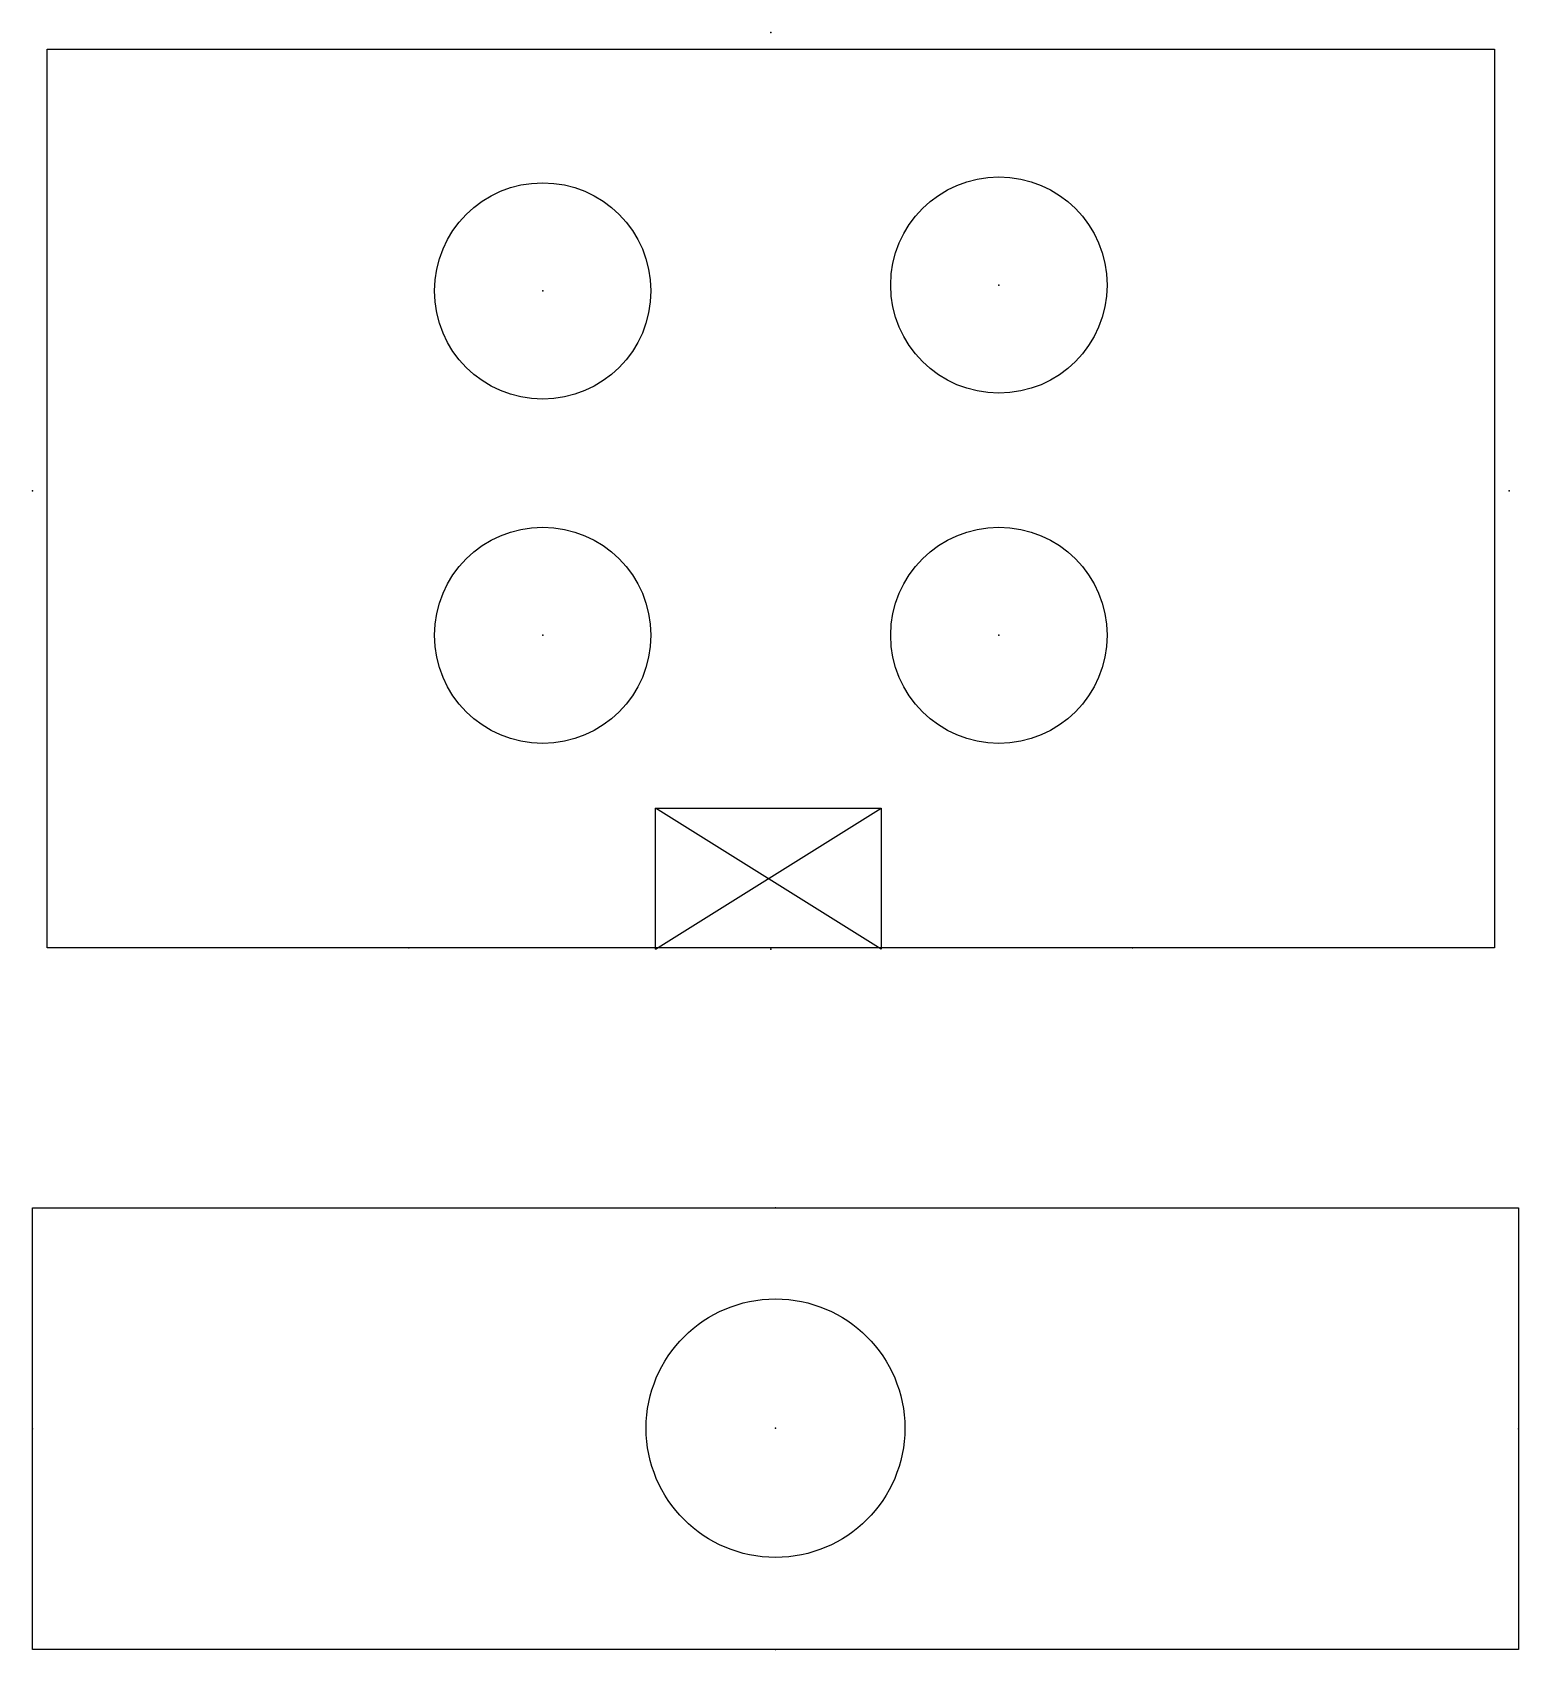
# Model space of a CAD drawing. Header units: centimetres. Extents: x 0 to 31.6, y -79.4 to 0.
# Drawn here: x 0 to 31.6, y -79.4 to -45 of the extents above; entities outside this region: 3.
import ezdxf

# ---------------------------------------------------------------- set-up
doc = ezdxf.new("R2010")
doc.units = ezdxf.units.CM
doc.header["$MEASUREMENT"] = 0
for name, color, linetype in [('white acrylic v4_Sketch1', 7, 'Continuous'), ('white acrylic v4_Sketch2', 7, 'Continuous'), ('white acrylic v4_Sketch3', 7, 'Continuous')]:
    doc.layers.add(name, color=color, linetype=linetype)

msp = doc.modelspace()

# ---------------------------------------------------------------- linework, layer by layer
at = {"layer": 'white acrylic v4_Sketch1'}
for p, q in [((0, -70), (31.6, -70)), ((0, -79.4), (0, -70)), ((31.6, -70), (31.6, -79.4)), ((31.6, -79.4), (0, -79.4))]:
    msp.add_line(p, q, dxfattribs=at)
msp.add_circle((15.8, -74.689), 2.75, dxfattribs=at)
for p in [(0, 0), (15.8, -70), (0, -74.7), (15.8, -74.689), (31.6, -74.7), (15.8, -79.4)]:
    msp.add_point(p, dxfattribs=at)
at = {"layer": 'white acrylic v4_Sketch2'}
msp.add_point((0, 0), dxfattribs=at)
at = {"layer": 'white acrylic v4_Sketch3'}
for p, q in [((0.313, -45.36), (31.085, -45.36)), ((0.313, -64.47), (0.313, -45.36)), ((31.085, -45.36), (31.085, -64.47)), ((13.25, -61.5), (18.05, -61.5)), ((18.05, -64.5), (13.25, -61.5)), ((13.25, -64.5), (13.25, -61.5)), ((13.25, -64.5), (18.05, -61.5)), ((18.05, -61.5), (18.05, -64.5)), ((31.085, -64.47), (0.313, -64.47))]:
    msp.add_line(p, q, dxfattribs=at)
for centre in [(20.55, -50.375), (10.85, -50.5), (10.85, -57.825), (20.55, -57.825)]:
    msp.add_circle(centre, 2.3, dxfattribs=at)
for p in [(0, 0), (15.7, -45), (10.85, -50.5), (20.55, -50.375), (0, -54.75), (31.4, -54.75), (10.85, -57.825), (20.55, -57.825), (15.65, -63), (8.006, -64.47), (15.7, -64.5), (23.392, -64.47)]:
    msp.add_point(p, dxfattribs=at)

doc.saveas('drawing.dxf')
